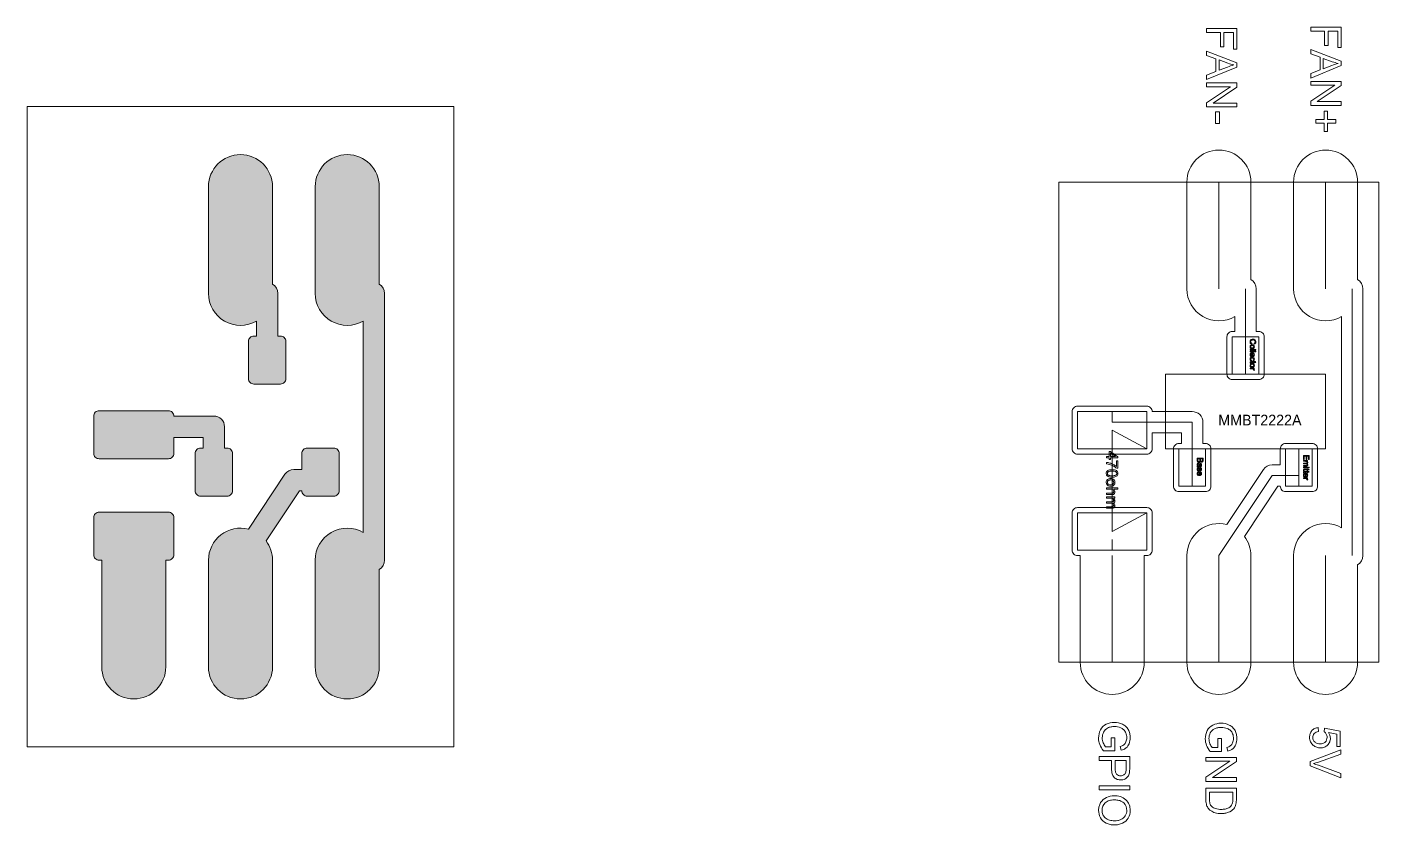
# Model space of a CAD drawing. Header units: millimetres. Extents: x -15 to 84, y -67 to 53.
# Drawn here: x -15.33 to 10, y -12.05 to 2.91 of the extents above; entities that cross this region are included whole.
import ezdxf
from ezdxf.enums import TextEntityAlignment as Align

# ---------------------------------------------------------------- set-up
doc = ezdxf.new("R2010")
doc.units = ezdxf.units.MM
for name, color, linetype in [('MMBT2222A', 1, 'Continuous'), ('PCB', 6, 'Continuous'), ('PISTE', 30, 'Continuous'), ('TRACE', 4, 'Continuous')]:
    doc.layers.add(name, color=color, linetype=linetype)

msp = doc.modelspace()

# ---------------------------------------------------------------- hatches: boundary and pattern name
at = {"linetype": 'Continuous'}
h = msp.add_hatch(color=256, dxfattribs=at)
h.dxf.hatch_style = 1
h.paths.add_polyline_path([(-10.482, -2.985, 0.414214), (-10.582, -2.885), (-10.632, -2.885), (-10.632, -2.085, 0.267949), (-10.732, -1.912), (-10.732, -0.085, 1), (-11.932, -0.085), (-11.932, -2.085, 0.57735), (-11.032, -2.605), (-11.032, -2.885), (-11.082, -2.885, 0.414214), (-11.182, -2.985), (-11.182, -3.685, 0.414214), (-11.082, -3.785), (-10.582, -3.785, 0.414214), (-10.482, -3.685)])
h.paths.add_polyline_path([(-8.632, -2.085, 0.267949), (-8.732, -1.912), (-8.732, -0.085, 1), (-9.932, -0.085), (-9.932, -2.085, 0.57735), (-9.032, -2.605), (-9.032, -6.566, 0.57735), (-9.932, -7.085), (-9.932, -9.085, 1), (-8.732, -9.085), (-8.732, -7.259, 0.267949), (-8.632, -7.085)])
h.paths.add_polyline_path([(-9.482, -5.085, 0.414214), (-9.582, -4.985), (-10.082, -4.985, 0.414214), (-10.182, -5.085), (-10.182, -5.385), (-10.332, -5.385, 0.250765), (-10.499, -5.475), (-11.185, -6.504, 0.488915), (-11.932, -7.085), (-11.932, -9.085, 1), (-10.732, -9.085), (-10.732, -7.085, 0.162138), (-10.852, -6.726), (-10.225, -5.785), (-10.182, -5.785, 0.414214), (-10.082, -5.885), (-9.582, -5.885, 0.414214), (-9.482, -5.785)])
h.paths.add_polyline_path([(-11.482, -5.785), (-11.482, -5.085, 0.414214), (-11.582, -4.985), (-11.632, -4.985), (-11.632, -4.585, 0.414214), (-11.832, -4.385), (-12.582, -4.385, 0.414214), (-12.682, -4.285), (-13.982, -4.285, 0.414214), (-14.082, -4.385), (-14.082, -5.085, 0.414214), (-13.982, -5.185), (-12.682, -5.185, 0.414214), (-12.582, -5.085), (-12.582, -4.785), (-12.032, -4.785), (-12.032, -4.985), (-12.082, -4.985, 0.414214), (-12.182, -5.085), (-12.182, -5.785, 0.414214), (-12.082, -5.885), (-11.582, -5.885, 0.414214)])
h.paths.add_polyline_path([(-12.582, -6.985), (-12.582, -6.285, 0.414214), (-12.682, -6.185), (-13.982, -6.185, 0.414214), (-14.082, -6.285), (-14.082, -6.985, 0.414214), (-13.982, -7.085), (-13.932, -7.085), (-13.932, -9.085, 1), (-12.732, -9.085), (-12.732, -7.085), (-12.682, -7.085, 0.414214)])

# ---------------------------------------------------------------- linework, layer by layer
at = {"linetype": 'Continuous', "lineweight": 5}
msp.add_lwpolyline([(-15.332, 1.415), (-7.332, 1.415), (-7.332, -10.585), (-15.332, -10.585)], close=True, dxfattribs=at)
at = {"layer": 'MMBT2222A', "lineweight": 5}
for points in [[(7.254, -3.6), (7.754, -3.6), (7.754, -2.9), (7.254, -2.9)], [(7.254, -3.6), (7.504, -3.6), (7.504, -2.9), (7.254, -2.9)], [(7.589, -3.137), (7.696, -3.137), (7.696, -3.15), (7.589, -3.15)], [(7.589, -3.171), (7.696, -3.171), (7.696, -3.184), (7.589, -3.184)], [(6.004, -5), (9.004, -5), (9.004, -3.6), (6.004, -3.6)], [(4.896, -5.141), (4.948, -5.141), (4.948, -5.048), (4.972, -5.048), (5.111, -5.146), (5.111, -5.167), (4.972, -5.167), (4.972, -5.196), (4.948, -5.196), (4.948, -5.167), (4.896, -5.167)], [(6.254, -5.7), (6.754, -5.7), (6.754, -5), (6.254, -5)], [(6.254, -5.7), (6.504, -5.7), (6.504, -5), (6.254, -5)], [(8.254, -5.7), (8.754, -5.7), (8.754, -5), (8.254, -5)], [(8.254, -5.7), (8.504, -5.7), (8.504, -5), (8.254, -5)], [(4.972, -5.141), (5.069, -5.141), (4.972, -5.074)], [(8.588, -5.122), (8.696, -5.122), (8.696, -5.2), (8.683, -5.2), (8.683, -5.136), (8.65, -5.136), (8.65, -5.196), (8.638, -5.196), (8.638, -5.136), (8.601, -5.136), (8.601, -5.202), (8.588, -5.202)], [(8.588, -5.345), (8.666, -5.345), (8.666, -5.358), (8.588, -5.358)], [(8.681, -5.345), (8.696, -5.345), (8.696, -5.358), (8.681, -5.358)]]:
    msp.add_lwpolyline(points, close=True, dxfattribs=at)
for points in [[(7.626, -3.024), (7.623, -3.038, -0.068649), (7.608, -3.032, -0.095071), (7.596, -3.022, -0.093371), (7.589, -3.009, -0.075264), (7.587, -2.994, -0.055177), (7.589, -2.979, -0.088119), (7.594, -2.966, -0.080974), (7.603, -2.956, -0.066836), (7.615, -2.949, -0.100802), (7.643, -2.943, -0.05082), (7.658, -2.945, -0.067726), (7.673, -2.95, -0.153265), (7.692, -2.968, -0.1282), (7.698, -2.994, -0.069926), (7.696, -3.008, -0.091477), (7.69, -3.021, -0.089648), (7.68, -3.031, -0.073173), (7.667, -3.036), (7.663, -3.022, 0.057308), (7.673, -3.018, 0.097182), (7.681, -3.012, 0.09395), (7.685, -3.003, 0.068346), (7.686, -2.994, 0.065634), (7.685, -2.983, 0.089673), (7.68, -2.973, 0.161442), (7.664, -2.961, 0.082271), (7.643, -2.958, 0.038256), (7.631, -2.959, 0.053721), (7.619, -2.962, 0.074859), (7.611, -2.967, 0.089785), (7.604, -2.974, 0.138489), (7.599, -2.993, 0.079805), (7.601, -3.003, 0.095152), (7.606, -3.013, 0.100765), (7.615, -3.02, 0.066141)], [(7.628, -3.049, -0.07931), (7.645, -3.052, -0.137421), (7.66, -3.061, -0.096263), (7.666, -3.073, -0.083114), (7.668, -3.086, -0.093409), (7.666, -3.1, -0.109626), (7.658, -3.112, -0.117119), (7.644, -3.12, -0.077466), (7.629, -3.122, -0.040664), (7.617, -3.121, -0.07915), (7.605, -3.118, -0.151012), (7.592, -3.104, -0.129499), (7.587, -3.086, -0.091172), (7.59, -3.071, -0.111884), (7.598, -3.059, -0.120967), (7.612, -3.051, -0.071453)], [(7.614, -3.257), (7.612, -3.271, -0.074495), (7.602, -3.267, -0.091663), (7.594, -3.259, -0.095807), (7.589, -3.249, -0.067014), (7.587, -3.237, -0.087366), (7.589, -3.222, -0.116583), (7.598, -3.21, -0.117014), (7.611, -3.202, -0.073746), (7.627, -3.2, -0.072187), (7.643, -3.202, -0.116861), (7.658, -3.21, -0.111503), (7.666, -3.222, -0.095991), (7.668, -3.236, -0.097107), (7.666, -3.25, -0.110579), (7.658, -3.262, -0.116908), (7.644, -3.269, -0.071932), (7.628, -3.272, -0.006681), (7.624, -3.271), (7.624, -3.213, 0.066227), (7.614, -3.215, 0.111285), (7.605, -3.221, 0.213486), (7.598, -3.237, 0.164457), (7.602, -3.249, 0.092348), (7.607, -3.254, 0.054352)], [(7.617, -3.338), (7.616, -3.351, -0.076674), (7.604, -3.348, -0.09966), (7.595, -3.34, -0.097705), (7.589, -3.33, -0.082268), (7.587, -3.319, -0.092969), (7.59, -3.305, -0.11394), (7.597, -3.293, -0.118204), (7.612, -3.286, -0.06938), (7.627, -3.284, -0.044061), (7.639, -3.285, -0.060047), (7.649, -3.288, -0.168399), (7.664, -3.3, -0.12954), (7.668, -3.319, -0.070414), (7.667, -3.33, -0.09942), (7.662, -3.34, -0.101577), (7.654, -3.347, -0.077795), (7.644, -3.35), (7.642, -3.337, 0.062679), (7.648, -3.335, 0.098095), (7.654, -3.331, 0.184517), (7.658, -3.32, 0.103721), (7.656, -3.311, 0.113048), (7.65, -3.303, 0.123888), (7.64, -3.298, 0.05518), (7.628, -3.297, 0.052196), (7.616, -3.298, 0.048068), (7.61, -3.3, 0.074341), (7.605, -3.303, 0.231903), (7.598, -3.319, 0.085774), (7.599, -3.326, 0.101367), (7.603, -3.332, 0.110816), (7.609, -3.336, 0.062116)], [(7.628, -3.063, 0.060273), (7.616, -3.064, 0.11929), (7.605, -3.069, 0.225829), (7.598, -3.086, 0.227293), (7.605, -3.102, 0.120605), (7.616, -3.107, 0.058677), (7.628, -3.109, 0.063396), (7.64, -3.107, 0.119186), (7.65, -3.102, 0.227277), (7.657, -3.086, 0.225833), (7.65, -3.069, 0.120489), (7.639, -3.064, 0.060274)], [(7.635, -3.214), (7.635, -3.258, 0.050363), (7.643, -3.256, 0.100573), (7.65, -3.253, 0.235323), (7.658, -3.236, 0.203487), (7.651, -3.221, 0.104553), (7.644, -3.216, 0.078752)], [(7.628, -3.399, -0.07931), (7.645, -3.402, -0.137421), (7.66, -3.411, -0.096263), (7.666, -3.423, -0.083114), (7.668, -3.436, -0.093409), (7.666, -3.45, -0.109626), (7.658, -3.462, -0.117119), (7.644, -3.47, -0.077466), (7.629, -3.472, -0.040664), (7.617, -3.471, -0.07915), (7.605, -3.468, -0.151012), (7.592, -3.455, -0.129499), (7.587, -3.436, -0.091172), (7.59, -3.422, -0.111884), (7.598, -3.409, -0.120967), (7.612, -3.401, -0.071453)], [(7.601, -3.391), (7.589, -3.393, -0.050978), (7.588, -3.383, -0.042637), (7.588, -3.378, -0.086365), (7.59, -3.372, -0.163362), (7.596, -3.367, -0.059344), (7.6, -3.366, -0.034391), (7.612, -3.365), (7.656, -3.365), (7.656, -3.355), (7.667, -3.355), (7.667, -3.365), (7.686, -3.365), (7.694, -3.378), (7.667, -3.378), (7.667, -3.391), (7.656, -3.391), (7.656, -3.378), (7.611, -3.378, 0.014282), (7.607, -3.378, 0.066037), (7.604, -3.379, 0.151873), (7.601, -3.381, 0.127831), (7.6, -3.386, 0.032876)], [(7.589, -3.488), (7.667, -3.488), (7.667, -3.499), (7.655, -3.499, -0.028769), (7.661, -3.503, -0.081816), (7.666, -3.508, -0.153735), (7.668, -3.516, -0.140033), (7.664, -3.53), (7.652, -3.525, 0.135648), (7.655, -3.516, 0.169486), (7.652, -3.508, 0.16026), (7.645, -3.503, 0.075921), (7.63, -3.501), (7.589, -3.501)], [(7.628, -3.413, 0.060273), (7.616, -3.414, 0.11929), (7.605, -3.419, 0.225829), (7.598, -3.436, 0.227293), (7.605, -3.452, 0.120605), (7.616, -3.457, 0.058677), (7.628, -3.459, 0.063396), (7.64, -3.457, 0.119186), (7.65, -3.452, 0.227277), (7.657, -3.436, 0.225833), (7.65, -3.419, 0.120489), (7.639, -3.414, 0.060274)], [(5.083, -5.225), (5.108, -5.225), (5.108, -5.364), (5.088, -5.364, 0.037618), (5.06, -5.342, 0.023119), (5.03, -5.323, 0.056864), (4.955, -5.292, 0.054167), (4.896, -5.282), (4.896, -5.255, -0.038212), (4.927, -5.258, -0.021624), (4.958, -5.265, -0.057851), (5.027, -5.292, -0.023877), (5.056, -5.31, -0.033275), (5.083, -5.33)], [(6.609, -5.324, -0.084857), (6.6, -5.309, -0.091729), (6.597, -5.295, -0.067738), (6.598, -5.284, -0.117117), (6.603, -5.275, -0.22008), (6.619, -5.268, -0.127593), (6.63, -5.271, -0.118173), (6.637, -5.278, -0.080835), (6.642, -5.287, -0.029947), (6.644, -5.299, 0.01401), (6.645, -5.311, 0.037692), (6.648, -5.322, 0.003801), (6.652, -5.323, 0.064497), (6.658, -5.322, 0.148241), (6.663, -5.319, 0.11931), (6.667, -5.312, 0.062132), (6.668, -5.304, 0.048026), (6.667, -5.297, 0.109144), (6.664, -5.29, 0.115763), (6.659, -5.286, 0.055462), (6.653, -5.283), (6.655, -5.271, -0.045869), (6.662, -5.273, -0.069991), (6.668, -5.276, -0.082803), (6.673, -5.282, -0.05845), (6.676, -5.288, -0.087199), (6.678, -5.306, -0.031358), (6.678, -5.314, -0.057722), (6.676, -5.322, -0.047331), (6.674, -5.327, -0.083772), (6.67, -5.331, -0.12133), (6.661, -5.335, -0.033808), (6.655, -5.336, -0.009531), (6.649, -5.336), (6.632, -5.336, 0.005365), (6.62, -5.336, 0.026407), (6.608, -5.337, 0.08286), (6.599, -5.34), (6.599, -5.326, -0.089299)], [(6.599, -5.174), (6.706, -5.174), (6.706, -5.214, -0.035825), (6.706, -5.224, -0.067887), (6.703, -5.234, -0.158405), (6.693, -5.245, -0.144182), (6.679, -5.25, -0.14128), (6.666, -5.246, -0.142453), (6.656, -5.235, -0.069564), (6.652, -5.243, -0.091163), (6.646, -5.25, -0.169119), (6.63, -5.255, -0.116797), (6.616, -5.252, -0.118817), (6.606, -5.244, -0.097467), (6.601, -5.232, -0.059267), (6.599, -5.215)], [(6.638, -5.322, -0.04206), (6.635, -5.312, -0.017071), (6.633, -5.301, 0.015227), (6.632, -5.295, 0.046897), (6.63, -5.289, 0.151773), (6.626, -5.284, 0.149672), (6.62, -5.282, 0.224532), (6.611, -5.286, 0.116603), (6.608, -5.292, 0.0634), (6.607, -5.298, 0.128984), (6.611, -5.312, 0.156105), (6.62, -5.32, 0.075847), (6.626, -5.322, 0.032383), (6.633, -5.322)], [(6.612, -5.188), (6.612, -5.215, 0.036118), (6.612, -5.224, 0.094068), (6.615, -5.233, 0.130519), (6.621, -5.238, 0.125023), (6.63, -5.24, 0.156907), (6.64, -5.237, 0.170506), (6.647, -5.229, 0.05547), (6.648, -5.221, 0.023595), (6.649, -5.213), (6.649, -5.188)], [(6.661, -5.188), (6.661, -5.211, 0.017113), (6.661, -5.218, 0.051769), (6.662, -5.225, 0.167174), (6.668, -5.233, 0.163668), (6.677, -5.236, 0.14496), (6.687, -5.233, 0.186346), (6.692, -5.226, 0.055075), (6.693, -5.218, 0.017136), (6.694, -5.21), (6.694, -5.188)], [(8.588, -5.22), (8.666, -5.22), (8.666, -5.232), (8.655, -5.232, -0.123787), (8.664, -5.242, -0.133714), (8.668, -5.256, -0.056603), (8.667, -5.263, -0.088377), (8.664, -5.27, -0.171043), (8.654, -5.278, -0.111134), (8.664, -5.288, -0.136497), (8.668, -5.302, -0.078962), (8.667, -5.311, -0.123739), (8.661, -5.319, -0.129202), (8.652, -5.324, -0.065051), (8.642, -5.326), (8.588, -5.326), (8.588, -5.313), (8.637, -5.313, 0.021715), (8.643, -5.312, 0.064428), (8.649, -5.311, 0.173208), (8.654, -5.307, 0.143602), (8.656, -5.299, 0.208778), (8.651, -5.285, 0.134174), (8.643, -5.281, 0.062598), (8.634, -5.28), (8.588, -5.28), (8.588, -5.266), (8.639, -5.266, 0.049858), (8.646, -5.266, 0.107131), (8.652, -5.263, 0.150989), (8.656, -5.259, 0.087074), (8.656, -5.253, 0.141521), (8.654, -5.242, 0.168584), (8.645, -5.236, 0.061178), (8.637, -5.234, 0.026496), (8.629, -5.233), (8.588, -5.233)], [(5.002, -5.39, -0.027054), (5.033, -5.392, -0.052666), (5.064, -5.398, -0.057998), (5.083, -5.407, -0.081781), (5.099, -5.421, -0.097299), (5.109, -5.44, -0.074407), (5.112, -5.46, -0.125228), (5.105, -5.49, -0.130831), (5.085, -5.512, -0.081172), (5.053, -5.525, -0.041731), (5.028, -5.529, -0.020017), (5.002, -5.53, -0.027287), (4.972, -5.529, -0.052073), (4.941, -5.522, -0.059273), (4.922, -5.513, -0.081264), (4.905, -5.499, -0.098833), (4.896, -5.481, -0.074051), (4.893, -5.46, -0.104617), (4.898, -5.433, -0.12305), (4.915, -5.411, -0.074083), (4.935, -5.4, -0.060161), (4.968, -5.392, -0.032226)], [(4.974, -5.554, -0.07931), (5.009, -5.559, -0.137421), (5.038, -5.578, -0.096263), (5.051, -5.601, -0.083114), (5.056, -5.627, -0.093409), (5.051, -5.656, -0.109626), (5.034, -5.68, -0.117119), (5.007, -5.696, -0.077466), (4.976, -5.7, -0.040664), (4.952, -5.698, -0.07915), (4.929, -5.691, -0.151012), (4.902, -5.665, -0.129499), (4.893, -5.627, -0.091172), (4.898, -5.599, -0.111884), (4.914, -5.575, -0.120967), (4.942, -5.559, -0.071453)], [(5.002, -5.417, 0.02987), (4.966, -5.419, 0.033954), (4.949, -5.422, 0.084666), (4.932, -5.43, 0.101885), (4.919, -5.443, 0.139393), (4.914, -5.46, 0.141109), (4.919, -5.478, 0.10266), (4.932, -5.491, 0.085188), (4.949, -5.498, 0.044232), (4.975, -5.502, 0.020273), (5.002, -5.503, 0.03012), (5.038, -5.501, 0.034411), (5.056, -5.498, 0.08627), (5.073, -5.491, 0.104661), (5.085, -5.477, 0.138043), (5.09, -5.46, 0.259179), (5.075, -5.431, 0.079065), (5.058, -5.423, 0.047047), (5.03, -5.418, 0.022563)], [(6.622, -5.351), (6.624, -5.364, 0.077023), (6.618, -5.366, 0.108042), (6.612, -5.37, 0.10915), (6.609, -5.377, 0.064184), (6.608, -5.384, 0.055266), (6.609, -5.391, 0.117819), (6.612, -5.398, 0.095076), (6.616, -5.401, 0.12427), (6.62, -5.402, 0.268809), (6.627, -5.398, 0.049501), (6.629, -5.395, 0.023635), (6.632, -5.385, -0.010101), (6.635, -5.374, -0.033291), (6.638, -5.364, -0.142909), (6.646, -5.356, -0.138457), (6.656, -5.353, -0.124921), (6.666, -5.355, -0.115659), (6.673, -5.362, -0.085257), (6.677, -5.37, -0.073531), (6.678, -5.382, -0.09108), (6.676, -5.398, -0.056417), (6.673, -5.403, -0.089051), (6.669, -5.408, -0.073263), (6.663, -5.411, -0.0444), (6.657, -5.413), (6.655, -5.4, 0.197311), (6.664, -5.395, 0.109657), (6.667, -5.389, 0.060453), (6.668, -5.383, 0.044328), (6.667, -5.376, 0.116733), (6.665, -5.37, 0.09468), (6.662, -5.367, 0.136666), (6.658, -5.366, 0.172921), (6.653, -5.367, 0.132735), (6.649, -5.373, 0.011614), (6.646, -5.384, -0.008061), (6.643, -5.394, -0.026864), (6.64, -5.404, -0.144978), (6.633, -5.412, -0.154292), (6.622, -5.416, -0.150384), (6.609, -5.412, -0.145675), (6.6, -5.401, -0.103163), (6.597, -5.384, -0.057091), (6.598, -5.372, -0.109839), (6.603, -5.361, -0.107783), (6.612, -5.354, -0.07433)], [(6.624, -5.484), (6.622, -5.498, -0.074495), (6.612, -5.494, -0.091663), (6.604, -5.486, -0.095807), (6.599, -5.476, -0.067014), (6.597, -5.464, -0.087366), (6.6, -5.449, -0.116583), (6.608, -5.437, -0.117014), (6.621, -5.429, -0.073746), (6.637, -5.427, -0.072187), (6.653, -5.429, -0.116861), (6.668, -5.437, -0.111503), (6.676, -5.449, -0.095991), (6.678, -5.463, -0.097107), (6.676, -5.477, -0.110579), (6.668, -5.489, -0.116908), (6.654, -5.496, -0.071932), (6.638, -5.499, -0.006681), (6.634, -5.498), (6.634, -5.44, 0.066227), (6.624, -5.442, 0.111285), (6.615, -5.448, 0.213486), (6.608, -5.464, 0.164457), (6.612, -5.476, 0.092348), (6.617, -5.481, 0.054352)], [(6.645, -5.441), (6.645, -5.485, 0.050363), (6.653, -5.483, 0.100573), (6.66, -5.48, 0.235323), (6.668, -5.463, 0.203487), (6.662, -5.448, 0.104553), (6.654, -5.443, 0.078752)], [(8.6, -5.407), (8.588, -5.409, -0.050978), (8.587, -5.399, -0.042637), (8.588, -5.394, -0.086365), (8.59, -5.388, -0.163362), (8.596, -5.383, -0.059344), (8.599, -5.382, -0.034391), (8.611, -5.381), (8.656, -5.381), (8.656, -5.371), (8.666, -5.371), (8.666, -5.381), (8.685, -5.381), (8.693, -5.394), (8.666, -5.394), (8.666, -5.407), (8.656, -5.407), (8.656, -5.394), (8.61, -5.394, 0.014282), (8.607, -5.394, 0.066037), (8.603, -5.395, 0.151873), (8.601, -5.397, 0.127831), (8.6, -5.402, 0.032876)], [(8.6, -5.449), (8.588, -5.451, -0.050978), (8.587, -5.441, -0.042637), (8.588, -5.435, -0.086365), (8.59, -5.43, -0.163362), (8.596, -5.424, -0.059344), (8.599, -5.423, -0.034391), (8.611, -5.423), (8.656, -5.423), (8.656, -5.413), (8.666, -5.413), (8.666, -5.423), (8.685, -5.423), (8.693, -5.436), (8.666, -5.436), (8.666, -5.449), (8.656, -5.449), (8.656, -5.436), (8.61, -5.436, 0.014282), (8.607, -5.436, 0.066037), (8.603, -5.436, 0.151873), (8.601, -5.439, 0.127831), (8.6, -5.443, 0.032876)], [(8.613, -5.515), (8.612, -5.529, -0.074495), (8.601, -5.524, -0.091663), (8.593, -5.517, -0.095807), (8.588, -5.506, -0.067014), (8.587, -5.495, -0.087366), (8.589, -5.48, -0.116583), (8.597, -5.467, -0.117014), (8.611, -5.46, -0.073746), (8.627, -5.457, -0.072187), (8.643, -5.46, -0.116861), (8.657, -5.468, -0.111503), (8.665, -5.48, -0.095991), (8.668, -5.494, -0.097107), (8.665, -5.508, -0.110579), (8.657, -5.519, -0.116908), (8.643, -5.527, -0.071932), (8.627, -5.529, -0.006681), (8.624, -5.529), (8.624, -5.471, 0.066227), (8.613, -5.473, 0.111285), (8.604, -5.478, 0.213486), (8.597, -5.495, 0.164457), (8.601, -5.507, 0.092348), (8.607, -5.512, 0.054352)], [(8.588, -5.545), (8.666, -5.545), (8.666, -5.557), (8.654, -5.557, -0.028769), (8.66, -5.561, -0.081816), (8.665, -5.565, -0.153735), (8.668, -5.574, -0.140033), (8.664, -5.587), (8.651, -5.583, 0.135648), (8.654, -5.573, 0.169486), (8.652, -5.565, 0.16026), (8.644, -5.561, 0.075921), (8.629, -5.558), (8.588, -5.558)], [(8.635, -5.472), (8.635, -5.515, 0.050363), (8.642, -5.514, 0.100573), (8.649, -5.51, 0.235323), (8.657, -5.494, 0.203487), (8.651, -5.479, 0.104553), (8.643, -5.474, 0.078752)], [(4.896, -5.731), (5.111, -5.731), (5.111, -5.757), (5.034, -5.757, -0.108269), (5.05, -5.778, -0.109144), (5.056, -5.804, -0.125108), (5.049, -5.834, -0.170925), (5.03, -5.852, -0.073681), (5.013, -5.857, -0.032433), (4.995, -5.858), (4.896, -5.858), (4.896, -5.831), (4.995, -5.831, 0.060394), (5.01, -5.83, 0.131828), (5.024, -5.823, 0.124399), (5.031, -5.812, 0.082528), (5.033, -5.799, 0.136769), (5.027, -5.777, 0.165864), (5.01, -5.762, 0.066327), (4.996, -5.758, 0.032012), (4.982, -5.757), (4.896, -5.757)], [(4.974, -5.582, 0.060273), (4.951, -5.584, 0.11929), (4.929, -5.595, 0.225829), (4.915, -5.627, 0.227293), (4.93, -5.66, 0.120605), (4.951, -5.671, 0.058677), (4.975, -5.673, 0.063396), (4.998, -5.67, 0.119186), (5.019, -5.66, 0.227277), (5.034, -5.627, 0.225833), (5.019, -5.595, 0.120489), (4.998, -5.584, 0.060274)], [(4.896, -5.898), (5.052, -5.898), (5.052, -5.922), (5.03, -5.922, -0.123787), (5.048, -5.941, -0.133714), (5.056, -5.969, -0.056603), (5.054, -5.983, -0.088377), (5.048, -5.997, -0.171043), (5.028, -6.013, -0.111134), (5.048, -6.033, -0.136497), (5.056, -6.061, -0.078962), (5.053, -6.08, -0.123739), (5.043, -6.096, -0.129202), (5.024, -6.106, -0.065051), (5.003, -6.109), (4.896, -6.109), (4.896, -6.083), (4.994, -6.083, 0.021715), (5.006, -6.082, 0.064428), (5.017, -6.08, 0.173208), (5.028, -6.071, 0.143602), (5.033, -6.055, 0.208778), (5.022, -6.028, 0.134174), (5.005, -6.019, 0.062598), (4.987, -6.017), (4.896, -6.017), (4.896, -5.99), (4.998, -5.99, 0.049858), (5.011, -5.989, 0.107131), (5.024, -5.984, 0.150989), (5.031, -5.974, 0.087074), (5.033, -5.963, 0.141521), (5.027, -5.942, 0.168584), (5.01, -5.929, 0.061178), (4.994, -5.925, 0.026496), (4.977, -5.924), (4.896, -5.924)]]:
    msp.add_lwpolyline(points, format="xyb", close=True, dxfattribs=at)
msp.add_lwpolyline([(5.654, -6.9), (5.004, -6.9), (5.004, -6.7), (5.004, -6.9), (4.354, -6.9), (4.354, -6.2), (5.654, -6.2), (5.654, -6.9), (5.654, -6.2), (5.004, -6.55), (5.004, -4.65), (5.654, -5), (4.354, -5), (4.354, -4.3), (5.004, -4.3), (5.004, -4.5), (5.004, -4.3), (5.654, -4.3), (5.654, -5)], dxfattribs=at)
at = {"layer": 'PCB', "lineweight": 5}
for points in [[(6.771, 2.878), (7.343, 2.878), (7.343, 2.491), (7.276, 2.491), (7.276, 2.802), (7.098, 2.802), (7.098, 2.533), (7.031, 2.533), (7.031, 2.802), (6.771, 2.802)], [(8.725, 2.906), (9.298, 2.906), (9.298, 2.52), (9.23, 2.52), (9.23, 2.83), (9.053, 2.83), (9.053, 2.561), (8.985, 2.561), (8.985, 2.83), (8.725, 2.83)], [(6.771, 2.456), (7.343, 2.236), (7.343, 2.154), (6.771, 1.92), (6.771, 2.006), (6.944, 2.073), (6.944, 2.312), (6.771, 2.375)], [(8.725, 2.484), (9.298, 2.264), (9.298, 2.182), (8.725, 1.948), (8.725, 2.034), (8.899, 2.101), (8.899, 2.341), (8.725, 2.404)], [(6.771, 1.86), (7.343, 1.86), (7.343, 1.782), (6.894, 1.481), (7.343, 1.481), (7.343, 1.408), (6.771, 1.408), (6.771, 1.486), (7.221, 1.787), (6.771, 1.787)], [(8.725, 1.888), (9.298, 1.888), (9.298, 1.81), (8.848, 1.509), (9.298, 1.509), (9.298, 1.437), (8.725, 1.437), (8.725, 1.514), (9.175, 1.815), (8.725, 1.815)], [(6.942, 1.317), (7.013, 1.317), (7.013, 1.101), (6.942, 1.101)], [(8.818, 1.171), (8.975, 1.171), (8.975, 1.327), (9.04, 1.327), (9.04, 1.171), (9.196, 1.171), (9.196, 1.104), (9.04, 1.104), (9.04, 0.948), (8.975, 0.948), (8.975, 1.104), (8.818, 1.104)], [(4.004, -9), (10.004, -9), (10.004, 0), (4.004, 0)], [(6.759, -10.782), (7.332, -10.782), (7.332, -10.86), (6.882, -11.161), (7.332, -11.161), (7.332, -11.233), (6.759, -11.233), (6.759, -11.155), (7.209, -10.855), (6.759, -10.855)], [(4.759, -11.314), (5.332, -11.314), (5.332, -11.39), (4.759, -11.39)]]:
    msp.add_lwpolyline(points, close=True, dxfattribs=at)
for points in [[(7.006, 2.29), (7.006, 2.096), (7.164, 2.156, -0.019511), (7.283, 2.197, -0.03898), (7.174, 2.228)], [(8.96, 2.319), (8.96, 2.125), (9.119, 2.184, -0.019511), (9.238, 2.225, -0.03898), (9.128, 2.256)], [(4.984, -10.413), (5.051, -10.413), (5.051, -10.656), (4.839, -10.656, -0.077402), (4.772, -10.541, -0.090662), (4.749, -10.419, -0.121923), (4.785, -10.265, -0.157313), (4.89, -10.161, -0.120688), (5.043, -10.126, -0.113949), (5.199, -10.161, -0.073806), (5.261, -10.203, -0.084413), (5.306, -10.262, -0.068505), (5.333, -10.335, -0.054897), (5.341, -10.413, -0.097057), (5.321, -10.525, -0.056971), (5.298, -10.568, -0.074413), (5.265, -10.604, -0.062925), (5.221, -10.631, -0.041795), (5.172, -10.647), (5.153, -10.579, 0.03298), (5.189, -10.566, 0.057997), (5.222, -10.547, 0.131672), (5.261, -10.492, 0.102192), (5.277, -10.413, 0.041003), (5.273, -10.368, 0.058912), (5.261, -10.324, 0.111318), (5.219, -10.262, 0.084199), (5.163, -10.226, 0.098713), (5.047, -10.204, 0.045959), (4.982, -10.21, 0.071377), (4.919, -10.231, 0.164131), (4.843, -10.307, 0.117211), (4.818, -10.415, 0.09627), (4.836, -10.511, 0.02819), (4.854, -10.548, 0.055085), (4.877, -10.582), (4.984, -10.582)], [(6.984, -10.429), (7.051, -10.429), (7.051, -10.671), (6.839, -10.671, -0.077402), (6.772, -10.556, -0.090662), (6.749, -10.434, -0.121923), (6.785, -10.28, -0.157313), (6.89, -10.177, -0.120688), (7.043, -10.141, -0.113949), (7.199, -10.176, -0.073806), (7.261, -10.218, -0.084413), (7.306, -10.277, -0.068505), (7.333, -10.35, -0.054897), (7.341, -10.428, -0.097057), (7.321, -10.54, -0.056971), (7.298, -10.583, -0.074413), (7.265, -10.619, -0.062925), (7.221, -10.646, -0.041795), (7.172, -10.663), (7.153, -10.594, 0.03298), (7.189, -10.581, 0.057997), (7.222, -10.562, 0.131672), (7.261, -10.507, 0.102192), (7.277, -10.429, 0.041003), (7.273, -10.383, 0.058912), (7.261, -10.339, 0.111318), (7.219, -10.277, 0.084199), (7.163, -10.241, 0.098713), (7.047, -10.22, 0.045959), (6.982, -10.225, 0.071377), (6.919, -10.246, 0.164131), (6.843, -10.323, 0.117211), (6.818, -10.43, 0.09627), (6.836, -10.526, 0.02819), (6.854, -10.563, 0.055085), (6.877, -10.597), (6.984, -10.597)], [(8.864, -10.223), (8.87, -10.297, 0.064007), (8.826, -10.309, 0.105586), (8.789, -10.335, 0.191114), (8.762, -10.407, 0.21963), (8.8, -10.493, 0.109425), (8.847, -10.52, 0.077953), (8.901, -10.528, 0.079763), (8.952, -10.521, 0.115624), (8.996, -10.494, 0.112491), (9.023, -10.454, 0.090384), (9.031, -10.406, 0.132521), (9.016, -10.344, 0.126602), (8.976, -10.302), (8.984, -10.236), (9.278, -10.291), (9.278, -10.576), (9.211, -10.576), (9.211, -10.347), (9.057, -10.316, -0.070034), (9.084, -10.368, -0.08315), (9.093, -10.425, -0.097591), (9.08, -10.493, -0.101887), (9.041, -10.551, -0.108206), (8.98, -10.591, -0.08929), (8.908, -10.603, -0.080077), (8.837, -10.592, -0.090012), (8.773, -10.557, -0.121773), (8.72, -10.491, -0.106517), (8.704, -10.407, -0.078217), (8.714, -10.339, -0.104045), (8.748, -10.279, -0.102294), (8.8, -10.24, -0.086347)], [(8.714, -10.86), (9.286, -10.638), (9.286, -10.72), (8.87, -10.869, -0.018603), (8.776, -10.899, -0.020664), (8.87, -10.93), (9.286, -11.085), (9.286, -11.162), (8.714, -10.938)], [(4.759, -10.768), (5.332, -10.768), (5.332, -10.984, -0.012587), (5.331, -11.027, -0.03068), (5.326, -11.071, -0.111448), (5.299, -11.141, -0.132182), (5.244, -11.187, -0.116674), (5.166, -11.205, -0.088773), (5.1, -11.194, -0.09838), (5.042, -11.158, -0.092119), (5.016, -11.122, -0.075374), (4.997, -11.057, -0.038198), (4.992, -10.99), (4.992, -10.843), (4.759, -10.843)], [(5.059, -10.843), (5.059, -10.991, 0.050455), (5.064, -11.046, 0.048899), (5.072, -11.072, 0.080844), (5.087, -11.096, 0.124684), (5.122, -11.12, 0.089319), (5.164, -11.127, 0.160764), (5.225, -11.108, 0.180372), (5.259, -11.061, 0.045455), (5.263, -11.025, 0.01242), (5.264, -10.99), (5.264, -10.843)], [(6.759, -11.361), (7.332, -11.361), (7.332, -11.558, -0.016137), (7.33, -11.609, -0.039111), (7.324, -11.66, -0.122099), (7.283, -11.744, -0.130824), (7.184, -11.811, -0.052096), (7.118, -11.829, -0.039074), (7.049, -11.834, -0.072853), (6.933, -11.819, -0.081281), (6.849, -11.78, -0.088009), (6.797, -11.727, -0.087204), (6.769, -11.659, -0.059331), (6.759, -11.567)], [(5.038, -11.5, -0.075522), (5.157, -11.517, -0.116258), (5.261, -11.577, -0.11044), (5.323, -11.667, -0.095077), (5.342, -11.775, -0.137303), (5.304, -11.918, -0.149071), (5.198, -12.015, -0.063775), (5.123, -12.04, -0.051927), (5.045, -12.048, -0.053646), (4.965, -12.04, -0.064958), (4.889, -12.013, -0.152929), (4.784, -11.913, -0.127487), (4.749, -11.774, -0.064734), (4.759, -11.699, -0.073614), (4.788, -11.63, -0.146076), (4.895, -11.533, -0.114968)], [(5.037, -11.579, 0.075216), (4.95, -11.591, 0.113401), (4.874, -11.634, 0.216024), (4.814, -11.774, 0.100413), (4.829, -11.851, 0.109427), (4.874, -11.915, 0.117312), (4.954, -11.958, 0.070196), (5.045, -11.97, 0.045402), (5.107, -11.965, 0.062215), (5.167, -11.946, 0.152266), (5.248, -11.877, 0.145764), (5.277, -11.775, 0.200098), (5.221, -11.636, 0.082769), (5.181, -11.607, 0.077339), (5.111, -11.584, 0.042051)], [(6.827, -11.436), (6.827, -11.559, 0.02466), (6.829, -11.603, 0.053108), (6.837, -11.647, 0.117844), (6.867, -11.699, 0.068916), (6.901, -11.724, 0.048418), (6.939, -11.741, 0.04892), (6.994, -11.753, 0.031147), (7.05, -11.756, 0.044634), (7.121, -11.75, 0.092398), (7.188, -11.726, 0.067289), (7.226, -11.696, 0.097656), (7.252, -11.655, 0.064435), (7.262, -11.606, 0.022641), (7.264, -11.557), (7.264, -11.436)]]:
    msp.add_lwpolyline(points, format="xyb", close=True, dxfattribs=at)
at = {"layer": 'PISTE', "color": 0, "lineweight": 5}
for points in [[(-10.732, -1.912), (-10.732, -0.085, 1), (-11.932, -0.085), (-11.932, -2.085, 0.57735), (-11.032, -2.605)], [(-8.732, -1.912), (-8.732, -0.085, 1), (-9.932, -0.085), (-9.932, -2.085, 0.57735), (-9.032, -2.605)], [(-10.632, -2.885), (-10.632, -2.085, 0.267949), (-10.732, -1.912)], [(-8.732, -7.259, 0.267949), (-8.632, -7.085), (-8.632, -2.085, 0.267949), (-8.732, -1.912)], [(-11.032, -2.885), (-11.082, -2.885, 0.414214), (-11.182, -2.985), (-11.182, -3.685, 0.414214), (-11.082, -3.785), (-10.582, -3.785, 0.414214), (-10.482, -3.685), (-10.482, -2.985, 0.414214), (-10.582, -2.885), (-10.632, -2.885)], [(-12.582, -4.385, 0.414214), (-12.682, -4.285), (-13.982, -4.285, 0.414214), (-14.082, -4.385), (-14.082, -5.085, 0.414214), (-13.982, -5.185), (-12.682, -5.185, 0.414214), (-12.582, -5.085), (-12.582, -4.785)], [(-11.632, -4.985), (-11.632, -4.585, 0.414214), (-11.832, -4.385), (-12.582, -4.385)], [(-12.032, -4.985), (-12.082, -4.985, 0.414214), (-12.182, -5.085), (-12.182, -5.785, 0.414214), (-12.082, -5.885), (-11.582, -5.885, 0.414214), (-11.482, -5.785), (-11.482, -5.085, 0.414214), (-11.582, -4.985), (-11.632, -4.985)], [(-10.182, -5.785, 0.414214), (-10.082, -5.885), (-9.582, -5.885, 0.414214), (-9.482, -5.785), (-9.482, -5.085, 0.414214), (-9.582, -4.985), (-10.082, -4.985, 0.414214), (-10.182, -5.085), (-10.182, -5.385)], [(-10.182, -5.385), (-10.332, -5.385, 0.250765), (-10.499, -5.475), (-11.185, -6.504)], [(-12.732, -7.085), (-12.682, -7.085, 0.414214), (-12.582, -6.985), (-12.582, -6.285, 0.414214), (-12.682, -6.185), (-13.982, -6.185, 0.414214), (-14.082, -6.285), (-14.082, -6.985, 0.414214), (-13.982, -7.085), (-13.932, -7.085)], [(-11.185, -6.504, 0.488915), (-11.932, -7.085), (-11.932, -9.085, 1), (-10.732, -9.085), (-10.732, -7.085, 0.162138), (-10.852, -6.726)], [(-9.032, -6.566, 0.57735), (-9.932, -7.085), (-9.932, -9.085, 1), (-8.732, -9.085), (-8.732, -7.259)], [(-13.932, -7.085), (-13.932, -9.085, 1), (-12.732, -9.085), (-12.732, -7.085)]]:
    msp.add_lwpolyline(points, format="xyb", dxfattribs=at)
at = {"layer": 'PISTE', "lineweight": 5}
for points in [[(7.604, -1.827), (7.604, 0, 1), (6.404, 0), (6.404, -2, 0.57735), (7.304, -2.52)], [(9.604, -1.827), (9.604, 0, 1), (8.404, 0), (8.404, -2, 0.57735), (9.304, -2.52)], [(7.704, -2.8), (7.704, -2, 0.267949), (7.604, -1.827)], [(9.604, -7.173, 0.267949), (9.704, -7), (9.704, -2, 0.267949), (9.604, -1.827)], [(7.304, -2.8), (7.254, -2.8, 0.414214), (7.154, -2.9), (7.154, -3.6, 0.414214), (7.254, -3.7), (7.754, -3.7, 0.414214), (7.854, -3.6), (7.854, -2.9, 0.414214), (7.754, -2.8), (7.704, -2.8)], [(5.754, -4.3, 0.414214), (5.654, -4.2), (4.354, -4.2, 0.414214), (4.254, -4.3), (4.254, -5, 0.414214), (4.354, -5.1), (5.654, -5.1, 0.414214), (5.754, -5), (5.754, -4.7)], [(6.704, -4.9), (6.704, -4.5, 0.414214), (6.504, -4.3), (5.754, -4.3)], [(6.304, -4.9), (6.254, -4.9, 0.414214), (6.154, -5), (6.154, -5.7, 0.414214), (6.254, -5.8), (6.754, -5.8, 0.414214), (6.854, -5.7), (6.854, -5, 0.414214), (6.754, -4.9), (6.704, -4.9)], [(8.154, -5.7, 0.414214), (8.254, -5.8), (8.754, -5.8, 0.414214), (8.854, -5.7), (8.854, -5, 0.414214), (8.754, -4.9), (8.254, -4.9, 0.414214), (8.154, -5), (8.154, -5.3)], [(8.154, -5.3), (8.004, -5.3, 0.250765), (7.837, -5.389), (7.151, -6.418)], [(5.604, -7), (5.654, -7, 0.414214), (5.754, -6.9), (5.754, -6.2, 0.414214), (5.654, -6.1), (4.354, -6.1, 0.414214), (4.254, -6.2), (4.254, -6.9, 0.414214), (4.354, -7), (4.404, -7)], [(7.151, -6.418, 0.488915), (6.404, -7), (6.404, -9, 1), (7.604, -9), (7.604, -7, 0.162138), (7.484, -6.64)], [(9.304, -6.48, 0.57735), (8.404, -7), (8.404, -9, 1), (9.604, -9), (9.604, -7.173)], [(4.404, -7), (4.404, -9, 1), (5.604, -9), (5.604, -7)]]:
    msp.add_lwpolyline(points, format="xyb", dxfattribs=at)
for points in [[(7.304, -2.52), (7.304, -2.8)], [(9.304, -2.52), (9.304, -6.48)], [(5.754, -4.7), (6.304, -4.7), (6.304, -4.9)], [(7.484, -6.64), (8.111, -5.7), (8.154, -5.7)]]:
    msp.add_lwpolyline(points, dxfattribs=at)
at = {"layer": 'PISTE', "color": 0, "lineweight": 5}
for points in [[(-11.032, -2.605), (-11.032, -2.885)], [(-9.032, -2.605), (-9.032, -6.566)], [(-12.582, -4.785), (-12.032, -4.785), (-12.032, -4.985)], [(-10.852, -6.726), (-10.225, -5.785), (-10.182, -5.785)]]:
    msp.add_lwpolyline(points, dxfattribs=at)
at = {"layer": 'TRACE', "lineweight": 5}
for points in [[(7.004, -2), (7.004, 0)], [(9.004, -2), (9.004, 0)], [(7.504, -3), (7.504, -2)], [(9.504, -2), (9.504, -7)], [(5.004, -4.5), (6.504, -4.5), (6.504, -5)], [(7.004, -7), (8.004, -5.5), (8.504, -5.5)], [(5.004, -9), (5.004, -7)], [(7.004, -9), (7.004, -7)], [(9.004, -7), (9.004, -9)]]:
    msp.add_lwpolyline(points, dxfattribs=at)

# ---------------------------------------------------------------- texts
at = {"layer": 'MMBT2222A', "lineweight": 5}
msp.add_text('MMBT2222A', height=0.2, dxfattribs=at).set_placement((6.992, -4.62), align=Align.BOTTOM_LEFT)

doc.saveas('drawing.dxf')
